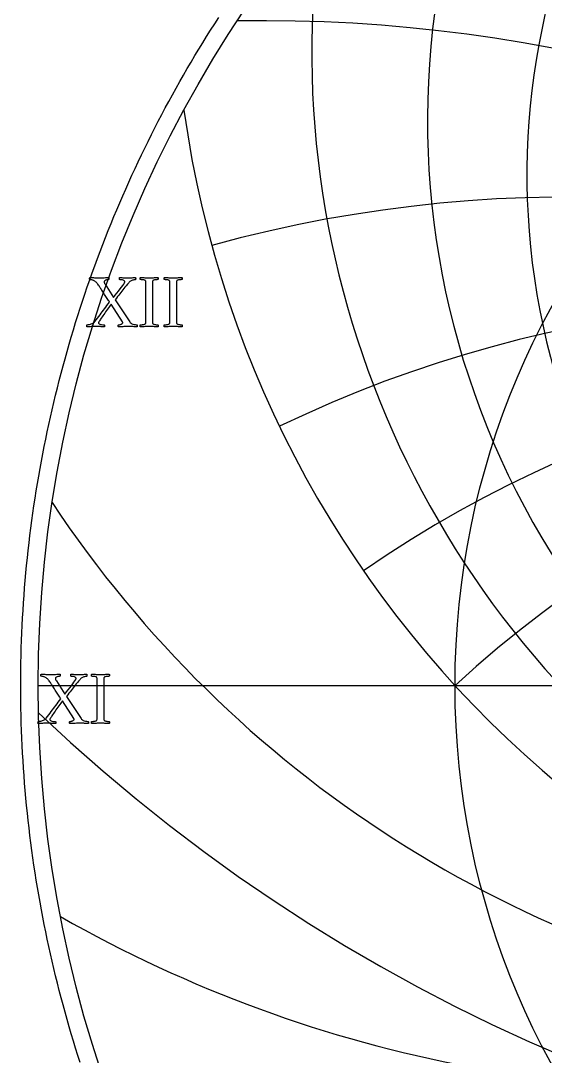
# Model space of a CAD drawing. Header units: millimetres. Extents: x -69 to 69, y -69 to 71.
# Drawn here: x -69.4 to -39.7, y -21 to 37.7 of the extents above; entities that cross this region are included whole.
import ezdxf

# ---------------------------------------------------------------- set-up
doc = ezdxf.new("R2010")
doc.units = ezdxf.units.MM
for name, color, linetype in [('CUT_OUTER', 1, 'Continuous'), ('ENGRAVE', 7, 'Continuous'), ('ENGRAVE_FINE', 8, 'Continuous'), ('TEXT', 5, 'Continuous')]:
    doc.layers.add(name, color=color, linetype=linetype)

msp = doc.modelspace()

# ---------------------------------------------------------------- linework, layer by layer
at = {"layer": 'CUT_OUTER'}
msp.add_lwpolyline([(-66.0201, -21.3617), (-66.1499, -20.9562), (-66.2772, -20.5499), (-66.4021, -20.1429), (-66.5244, -19.735), (-66.6443, -19.3265), (-66.7616, -18.9172), (-66.8764, -18.5072), (-66.9887, -18.0965), (-67.0985, -17.6851), (-67.2057, -17.2731), (-67.3105, -16.8604), (-67.4127, -16.4471), (-67.5123, -16.0331), (-67.6094, -15.6186), (-67.704, -15.2034), (-67.796, -14.7877), (-67.8854, -14.3715), (-67.9723, -13.9547), (-68.0567, -13.5373), (-68.1385, -13.1195), (-68.2177, -12.7011), (-68.2943, -12.2823), (-68.3684, -11.863), (-68.4399, -11.4433), (-68.5088, -11.0232), (-68.5752, -10.6026), (-68.639, -10.1816), (-68.7001, -9.7603), (-68.7587, -9.3386), (-68.8147, -8.9165), (-68.8682, -8.4941), (-68.919, -8.0713), (-68.9672, -7.6483), (-69.0128, -7.225), (-69.0559, -6.8014), (-69.0963, -6.3776), (-69.1341, -5.9535), (-69.1694, -5.5292), (-69.202, -5.1046), (-69.232, -4.6799), (-69.2594, -4.255), (-69.2842, -3.83), (-69.3064, -3.4048), (-69.326, -2.9795), (-69.343, -2.5541), (-69.3573, -2.1285), (-69.3691, -1.7029), (-69.3782, -1.2772), (-69.3848, -0.8515), (-69.3887, -0.4258), (-69.39, 0), (-69.3887, 0.4258), (-69.3848, 0.8515), (-69.3782, 1.2772), (-69.3691, 1.7029), (-69.3573, 2.1285), (-69.343, 2.5541), (-69.326, 2.9795), (-69.3064, 3.4048), (-69.2842, 3.83), (-69.2594, 4.255), (-69.232, 4.6799), (-69.202, 5.1046), (-69.1694, 5.5292), (-69.1341, 5.9535), (-69.0963, 6.3776), (-69.0559, 6.8014), (-69.0128, 7.225), (-68.9672, 7.6483), (-68.919, 8.0713), (-68.8682, 8.4941), (-68.8147, 8.9165), (-68.7587, 9.3386), (-68.7001, 9.7603), (-68.639, 10.1816), (-68.5752, 10.6026), (-68.5088, 11.0232), (-68.4399, 11.4433), (-68.3684, 11.863), (-68.2943, 12.2823), (-68.2177, 12.7011), (-68.1385, 13.1195), (-68.0567, 13.5373), (-67.9723, 13.9547), (-67.8854, 14.3715), (-67.796, 14.7877), (-67.704, 15.2034), (-67.6094, 15.6186), (-67.5123, 16.0331), (-67.4127, 16.4471), (-67.3105, 16.8604), (-67.2057, 17.2731), (-67.0985, 17.6851), (-66.9887, 18.0965), (-66.8764, 18.5072), (-66.7616, 18.9172), (-66.6443, 19.3265), (-66.5244, 19.735), (-66.4021, 20.1429), (-66.2772, 20.5499), (-66.1499, 20.9562), (-66.0201, 21.3617), (-65.8878, 21.7664), (-65.753, 22.1702), (-65.6157, 22.5733), (-65.476, 22.9755), (-65.3337, 23.3768), (-65.1891, 23.7772), (-65.042, 24.1768), (-64.8924, 24.5754), (-64.7404, 24.9731), (-64.5859, 25.3699), (-64.429, 25.7657), (-64.2697, 26.1605), (-64.108, 26.5544), (-63.9439, 26.9473), (-63.7773, 27.3391), (-63.6084, 27.7299), (-63.437, 28.1197), (-63.2633, 28.5084), (-63.0872, 28.896), (-62.9087, 29.2826), (-62.7278, 29.668), (-62.5446, 30.0524), (-62.359, 30.4356), (-62.1711, 30.8176), (-61.9808, 31.1985), (-61.7882, 31.5783), (-61.5933, 31.9568), (-61.3961, 32.3341), (-61.1965, 32.7102), (-60.9947, 33.0851), (-60.7905, 33.4587), (-60.5841, 33.8311), (-60.3753, 34.2022), (-60.1643, 34.572), (-59.9511, 34.9405), (-59.7356, 35.3077), (-59.5178, 35.6736), (-59.2978, 36.0381), (-59.0755, 36.4013), (-58.8511, 36.7631), (-58.6244, 37.1235), (-58.3955, 37.4825), (-58.1644, 37.8401)], dxfattribs=at)
at = {"layer": 'ENGRAVE'}
msp.add_lwpolyline([(-68.4, 0), (68.4, 0)], dxfattribs=at)
for radius in [68.4, 44.7739]:
    msp.add_circle((0, 0), radius, dxfattribs=at)
for centre, radius, start, end in [((0, 28.9104), 40.6984, 111.704296, 68.295704), ((0, 32.0029), 46.3352, 149.450524, 30.549476), ((0, 35.9333), 52.8966, 171.081934, 8.918066), ((0, 41.0277), 60.7287, 187.99044, 352.00956), ((0, -48.8622), 66.2738, 47.5, 132.5), ((0, -48.8622), 66.2738, 47.5, 132.5), ((-12.5813, 46.9539), 66.0883, 213.62541, 261.043304), ((-30.0679, 52.0792), 74.9735, 240.368967, 278.303282)]:
    msp.add_arc(centre, radius, start, end, dxfattribs=at)
at = {"layer": 'ENGRAVE_FINE'}
for centre, radius, start, end in [((-78.982, -48.8622), 103.1037, 18.197395, 72.175489), ((-78.982, -48.8622), 103.1037, 18.197395, 72.175489), ((-55.6103, -48.8622), 86.5143, 23.190077, 90.995041), ((-55.6103, -48.8622), 86.5143, 23.190077, 90.995041), ((-38.2632, -48.8622), 76.5264, 28.50781, 105.376456), ((-38.2632, -48.8622), 76.5264, 28.50781, 105.376456), ((-24.1217, -48.8622), 70.5271, 34.247994, 115.709478), ((-24.1217, -48.8622), 70.5271, 34.247994, 115.709478), ((-11.6859, -48.8622), 67.2962, 40.52957, 124.656393), ((-11.6859, -48.8622), 67.2962, 40.52957, 124.656393), ((0, 70.6318), 99.4314, 226.548961, 313.451039)]:
    msp.add_arc(centre, radius, start, end, dxfattribs=at)
at = {"layer": 'TEXT'}
for points in [[(-64.9375, 23.0911), (-64.8615, 23.0915), (-64.7886, 23.0927), (-64.7191, 23.0948), (-64.6527, 23.0976), (-64.5883, 23.1007), (-64.5244, 23.1035), (-64.461, 23.1061), (-64.3981, 23.1084), (-64.3944, 23.0976), (-64.3917, 23.0825), (-64.3901, 23.0631), (-64.3895, 23.0393), (-64.3906, 23.0167), (-64.3938, 23.0005), (-64.3992, 22.9908), (-64.4068, 22.9876), (-64.4238, 22.9869), (-64.4445, 22.9849), (-64.4691, 22.9815), (-64.4974, 22.9768), (-64.5271, 22.9703), (-64.5556, 22.9617), (-64.5831, 22.9509), (-64.6096, 22.9379), (-64.6322, 22.9222), (-64.6484, 22.9029), (-64.6581, 22.8801), (-64.6614, 22.8538), (-64.6581, 22.8282), (-64.6484, 22.7988), (-64.6322, 22.7656), (-64.6096, 22.7287), (-64.122, 21.9779), (-64.0282, 22.1033), (-63.9365, 22.2249), (-63.8469, 22.3428), (-63.7596, 22.4568), (-63.6792, 22.5628), (-63.6107, 22.6564), (-63.5541, 22.7376), (-63.5093, 22.8063), (-63.5035, 22.8171), (-63.499, 22.8279), (-63.4959, 22.8387), (-63.4942, 22.8495), (-63.4932, 22.8592), (-63.4926, 22.8667), (-63.4922, 22.8721), (-63.492, 22.8754), (-63.4953, 22.891), (-63.505, 22.9077), (-63.5212, 22.9255), (-63.5438, 22.9444), (-63.5775, 22.9614), (-63.6269, 22.9735), (-63.6919, 22.9808), (-63.7725, 22.9832), (-63.7783, 22.9882), (-63.7827, 22.9989), (-63.7858, 23.0152), (-63.7876, 23.0372), (-63.788, 23.0602), (-63.7871, 23.0798), (-63.7848, 23.0958), (-63.7811, 23.1084), (-63.7203, 23.1042), (-63.663, 23.1003), (-63.6092, 23.0966), (-63.5589, 23.0933), (-63.5092, 23.0904), (-63.457, 23.0884), (-63.4024, 23.0872), (-63.3453, 23.0868), (-63.2666, 23.0873), (-63.1943, 23.089), (-63.1285, 23.0917), (-63.0692, 23.0954), (-63.0155, 23.0995), (-62.9667, 23.103), (-62.9227, 23.106), (-62.8836, 23.1084), (-62.8797, 23.0981), (-62.8766, 23.0846), (-62.8743, 23.0679), (-62.8729, 23.048), (-62.8733, 23.0277), (-62.8766, 23.0102), (-62.883, 22.9954), (-62.8923, 22.9832), (-62.904, 22.9826), (-62.9219, 22.9806), (-62.9461, 22.9772), (-62.9764, 22.9725), (-63.0107, 22.9654), (-63.0465, 22.9552), (-63.084, 22.9417), (-63.1231, 22.925), (-63.1621, 22.9044), (-63.1992, 22.8792), (-63.2344, 22.8494), (-63.2677, 22.815), (-63.3449, 22.7211), (-63.4171, 22.6337), (-63.4841, 22.5528), (-63.546, 22.4784), (-63.6049, 22.4069), (-63.663, 22.3349), (-63.7203, 22.2624), (-63.7768, 22.1893), (-63.8353, 22.1125), (-63.8987, 22.0286), (-63.9669, 21.9377), (-64.04, 21.8398), (-63.2116, 20.5971), (-63.1773, 20.5551), (-63.135, 20.5195), (-63.0845, 20.4903), (-63.026, 20.4677), (-62.9648, 20.4507), (-62.9063, 20.4386), (-62.8505, 20.4313), (-62.7973, 20.4289), (-62.7918, 20.4183), (-62.7882, 20.4041), (-62.7864, 20.386), (-62.7866, 20.3641), (-62.7878, 20.3428), (-62.7893, 20.3264), (-62.791, 20.3148), (-62.793, 20.308), (-62.8534, 20.3122), (-62.9095, 20.3161), (-62.9613, 20.3198), (-63.0088, 20.3231), (-63.0565, 20.326), (-63.1091, 20.328), (-63.1665, 20.3292), (-63.2288, 20.3296), (-63.3144, 20.3292), (-63.3944, 20.328), (-63.4687, 20.326), (-63.5373, 20.3231), (-63.606, 20.3198), (-63.6803, 20.3161), (-63.7602, 20.3122), (-63.8458, 20.308), (-63.8534, 20.3188), (-63.8588, 20.3339), (-63.862, 20.3534), (-63.8631, 20.3771), (-63.862, 20.3997), (-63.8588, 20.4159), (-63.8534, 20.4256), (-63.8458, 20.4289), (-63.8309, 20.4297), (-63.8119, 20.4321), (-63.7888, 20.4361), (-63.7617, 20.4418), (-63.733, 20.4492), (-63.7051, 20.4585), (-63.678, 20.4697), (-63.6517, 20.4828), (-63.629, 20.4975), (-63.6128, 20.5135), (-63.6031, 20.5309), (-63.5999, 20.5497), (-63.6003, 20.5544), (-63.6015, 20.5599), (-63.6035, 20.5663), (-63.6064, 20.5734), (-63.6097, 20.5806), (-63.6134, 20.5869), (-63.6173, 20.5924), (-63.6215, 20.5971), (-64.2644, 21.5896), (-64.3128, 21.5252), (-64.3631, 21.4574), (-64.4153, 21.3861), (-64.4693, 21.3112), (-64.524, 21.2351), (-64.5778, 21.1597), (-64.6307, 21.0851), (-64.6829, 21.0114), (-64.7328, 20.9402), (-64.7789, 20.8733), (-64.8213, 20.8107), (-64.8598, 20.7525), (-64.8935, 20.7007), (-64.9213, 20.6575), (-64.9432, 20.623), (-64.9591, 20.5971), (-64.9615, 20.5923), (-64.9645, 20.5864), (-64.968, 20.5793), (-64.972, 20.5713), (-64.9758, 20.5624), (-64.9785, 20.5529), (-64.9801, 20.5429), (-64.9807, 20.5324), (-64.9761, 20.5134), (-64.9623, 20.4952), (-64.9394, 20.4778), (-64.9073, 20.4612), (-64.8642, 20.4471), (-64.8081, 20.437), (-64.739, 20.4309), (-64.657, 20.4289), (-64.6512, 20.4183), (-64.6468, 20.4041), (-64.6437, 20.386), (-64.6419, 20.3641), (-64.6415, 20.3428), (-64.6425, 20.3264), (-64.6448, 20.3148), (-64.6484, 20.308), (-64.7069, 20.3122), (-64.766, 20.3161), (-64.8256, 20.3198), (-64.8857, 20.3231), (-64.9459, 20.326), (-65.0055, 20.328), (-65.0645, 20.3292), (-65.123, 20.3296), (-65.2021, 20.3292), (-65.2751, 20.328), (-65.3423, 20.326), (-65.4035, 20.3231), (-65.4623, 20.3198), (-65.5222, 20.3161), (-65.5831, 20.3122), (-65.6451, 20.308), (-65.6485, 20.3203), (-65.65, 20.3356), (-65.6496, 20.3538), (-65.6473, 20.3749), (-65.6442, 20.3953), (-65.6414, 20.4111), (-65.6388, 20.4223), (-65.6365, 20.4289), (-65.6234, 20.4298), (-65.6014, 20.4326), (-65.5706, 20.4374), (-65.5308, 20.444), (-65.4858, 20.4531), (-65.4391, 20.4655), (-65.3908, 20.4812), (-65.3409, 20.5001), (-65.2931, 20.5226), (-65.2509, 20.5491), (-65.2143, 20.5797), (-65.1834, 20.6144), (-65.1055, 20.7158), (-65.0314, 20.8129), (-64.961, 20.9057), (-64.8944, 20.9941), (-64.8298, 21.0805), (-64.7654, 21.1672), (-64.7014, 21.2542), (-64.6376, 21.3415), (-64.5725, 21.4306), (-64.5044, 21.5232), (-64.4333, 21.6194), (-64.3593, 21.719), (-64.3848, 21.7601), (-64.4138, 21.8058), (-64.4463, 21.8561), (-64.4823, 21.911), (-64.5203, 21.9689), (-64.5589, 22.028), (-64.598, 22.0886), (-64.6376, 22.1505), (-64.677, 22.212), (-64.7153, 22.2713), (-64.7525, 22.3285), (-64.7886, 22.3835), (-64.8226, 22.435), (-64.8534, 22.4816), (-64.8809, 22.5234), (-64.9051, 22.5604), (-64.925, 22.5906), (-64.9391, 22.6122), (-64.9476, 22.6251), (-64.9504, 22.6294), (-64.9846, 22.6826), (-65.0179, 22.7298), (-65.0504, 22.771), (-65.082, 22.8063), (-65.1148, 22.8379), (-65.1505, 22.8678), (-65.1892, 22.8961), (-65.2309, 22.9228), (-65.2599, 22.9389), (-65.2908, 22.9525), (-65.3235, 22.9637), (-65.3582, 22.9725), (-65.3918, 22.9791), (-65.4213, 22.9838), (-65.4468, 22.9866), (-65.4682, 22.9876), (-65.4758, 22.9908), (-65.4812, 23.0005), (-65.4844, 23.0167), (-65.4855, 23.0393), (-65.4844, 23.0631), (-65.4812, 23.0825), (-65.4758, 23.0976), (-65.4682, 23.1084), (-65.3934, 23.1061), (-65.3242, 23.1035), (-65.2607, 23.1007), (-65.2029, 23.0976), (-65.145, 23.0948), (-65.0815, 23.0927), (-65.0123, 23.0915), (-64.9375, 23.0911)], [(-62.107, 23.0911), (-62.0448, 23.0915), (-61.9835, 23.0927), (-61.9229, 23.0948), (-61.8632, 23.0976), (-61.8032, 23.1007), (-61.7418, 23.1035), (-61.6791, 23.1061), (-61.6151, 23.1084), (-61.6077, 23.0981), (-61.6027, 23.0846), (-61.6001, 23.0679), (-61.6, 23.048), (-61.6017, 23.028), (-61.6048, 23.0113), (-61.6093, 22.9978), (-61.6151, 22.9876), (-61.6307, 22.9872), (-61.6518, 22.9859), (-61.6782, 22.9839), (-61.71, 22.9811), (-61.744, 22.9774), (-61.7769, 22.973), (-61.8087, 22.9677), (-61.8394, 22.9617), (-61.8664, 22.9544), (-61.8869, 22.9455), (-61.9009, 22.935), (-61.9085, 22.9228), (-61.9143, 22.8996), (-61.9187, 22.8732), (-61.9218, 22.8436), (-61.9236, 22.8107), (-61.9245, 22.7753), (-61.9252, 22.7384), (-61.9256, 22.6998), (-61.9257, 22.6596), (-61.9257, 22.6532), (-61.9257, 22.6467), (-61.9257, 22.6402), (-61.9257, 22.6337), (-61.9257, 22.6273), (-61.9257, 22.6208), (-61.9257, 22.6143), (-61.9257, 22.6079), (-61.9257, 20.8086), (-61.9257, 20.8021), (-61.9257, 20.7956), (-61.9257, 20.7892), (-61.9257, 20.7827), (-61.9257, 20.7762), (-61.9257, 20.7697), (-61.9257, 20.7633), (-61.9257, 20.7568), (-61.9256, 20.7167), (-61.9252, 20.6786), (-61.9245, 20.6423), (-61.9236, 20.6079), (-61.9218, 20.576), (-61.9187, 20.547), (-61.9143, 20.521), (-61.9085, 20.4979), (-61.9009, 20.4874), (-61.8869, 20.4774), (-61.8664, 20.468), (-61.8394, 20.4591), (-61.8087, 20.4511), (-61.7769, 20.4445), (-61.744, 20.4392), (-61.71, 20.4353), (-61.6782, 20.4325), (-61.6518, 20.4305), (-61.6307, 20.4293), (-61.6151, 20.4289), (-61.6093, 20.4186), (-61.6048, 20.4051), (-61.6017, 20.3884), (-61.6, 20.3685), (-61.6001, 20.3485), (-61.6027, 20.3318), (-61.6077, 20.3183), (-61.6151, 20.308), (-61.6791, 20.3122), (-61.7418, 20.3161), (-61.8032, 20.3198), (-61.8632, 20.3231), (-61.9229, 20.326), (-61.9835, 20.328), (-62.0448, 20.3292), (-62.107, 20.3296), (-62.1676, 20.3292), (-62.2289, 20.328), (-62.2906, 20.326), (-62.3529, 20.3231), (-62.4157, 20.3198), (-62.4791, 20.3161), (-62.543, 20.3122), (-62.6075, 20.308), (-62.6149, 20.3183), (-62.6199, 20.3318), (-62.6225, 20.3485), (-62.6226, 20.3685), (-62.6208, 20.3884), (-62.6177, 20.4051), (-62.6133, 20.4186), (-62.6075, 20.4289), (-62.5918, 20.4293), (-62.5708, 20.4305), (-62.5444, 20.4325), (-62.5126, 20.4353), (-62.4784, 20.4392), (-62.4451, 20.4445), (-62.4126, 20.4511), (-62.381, 20.4591), (-62.3533, 20.468), (-62.333, 20.4774), (-62.3199, 20.4874), (-62.3141, 20.4979), (-62.3064, 20.5257), (-62.3006, 20.5572), (-62.2967, 20.5926), (-62.2947, 20.6317), (-62.2937, 20.6735), (-62.293, 20.7169), (-62.2926, 20.7619), (-62.2925, 20.8086), (-62.2925, 22.6079), (-62.2926, 22.6546), (-62.293, 22.7001), (-62.2937, 22.7442), (-62.2947, 22.7869), (-62.2967, 22.827), (-62.3006, 22.863), (-62.3064, 22.8949), (-62.3141, 22.9228), (-62.3199, 22.935), (-62.333, 22.9455), (-62.3533, 22.9544), (-62.381, 22.9617), (-62.4126, 22.9677), (-62.4451, 22.973), (-62.4784, 22.9774), (-62.5126, 22.9811), (-62.5444, 22.9839), (-62.5708, 22.9859), (-62.5918, 22.9872), (-62.6075, 22.9876), (-62.6133, 22.9978), (-62.6177, 23.0113), (-62.6208, 23.028), (-62.6226, 23.048), (-62.6225, 23.0679), (-62.6199, 23.0846), (-62.6149, 23.0981), (-62.6075, 23.1084), (-62.543, 23.1061), (-62.4791, 23.1035), (-62.4157, 23.1007), (-62.3529, 23.0976), (-62.2906, 23.0948), (-62.2289, 23.0927), (-62.1676, 23.0915), (-62.107, 23.0911)], [(-60.7435, 23.0911), (-60.6813, 23.0915), (-60.62, 23.0927), (-60.5594, 23.0948), (-60.4997, 23.0976), (-60.4397, 23.1007), (-60.3783, 23.1035), (-60.3156, 23.1061), (-60.2516, 23.1084), (-60.2442, 23.0981), (-60.2392, 23.0846), (-60.2366, 23.0679), (-60.2365, 23.048), (-60.2382, 23.028), (-60.2413, 23.0113), (-60.2458, 22.9978), (-60.2516, 22.9876), (-60.2672, 22.9872), (-60.2883, 22.9859), (-60.3147, 22.9839), (-60.3465, 22.9811), (-60.3805, 22.9774), (-60.4134, 22.973), (-60.4452, 22.9677), (-60.476, 22.9617), (-60.5029, 22.9544), (-60.5234, 22.9455), (-60.5374, 22.935), (-60.545, 22.9228), (-60.5508, 22.8996), (-60.5552, 22.8732), (-60.5583, 22.8436), (-60.5601, 22.8107), (-60.561, 22.7753), (-60.5617, 22.7384), (-60.5621, 22.6998), (-60.5623, 22.6596), (-60.5623, 22.6532), (-60.5623, 22.6467), (-60.5623, 22.6402), (-60.5623, 22.6337), (-60.5623, 22.6273), (-60.5623, 22.6208), (-60.5623, 22.6143), (-60.5623, 22.6079), (-60.5623, 20.8086), (-60.5623, 20.8021), (-60.5623, 20.7956), (-60.5623, 20.7892), (-60.5623, 20.7827), (-60.5623, 20.7762), (-60.5623, 20.7697), (-60.5623, 20.7633), (-60.5623, 20.7568), (-60.5621, 20.7167), (-60.5617, 20.6786), (-60.561, 20.6423), (-60.5601, 20.6079), (-60.5583, 20.576), (-60.5552, 20.547), (-60.5508, 20.521), (-60.545, 20.4979), (-60.5374, 20.4874), (-60.5234, 20.4774), (-60.5029, 20.468), (-60.476, 20.4591), (-60.4452, 20.4511), (-60.4134, 20.4445), (-60.3805, 20.4392), (-60.3465, 20.4353), (-60.3147, 20.4325), (-60.2883, 20.4305), (-60.2672, 20.4293), (-60.2516, 20.4289), (-60.2458, 20.4186), (-60.2413, 20.4051), (-60.2382, 20.3884), (-60.2365, 20.3685), (-60.2366, 20.3485), (-60.2392, 20.3318), (-60.2442, 20.3183), (-60.2516, 20.308), (-60.3156, 20.3122), (-60.3783, 20.3161), (-60.4397, 20.3198), (-60.4997, 20.3231), (-60.5594, 20.326), (-60.62, 20.328), (-60.6813, 20.3292), (-60.7435, 20.3296), (-60.8042, 20.3292), (-60.8654, 20.328), (-60.9271, 20.326), (-60.9894, 20.3231), (-61.0523, 20.3198), (-61.1156, 20.3161), (-61.1795, 20.3122), (-61.244, 20.308), (-61.2514, 20.3183), (-61.2564, 20.3318), (-61.259, 20.3485), (-61.2591, 20.3685), (-61.2573, 20.3884), (-61.2542, 20.4051), (-61.2498, 20.4186), (-61.244, 20.4289), (-61.2284, 20.4293), (-61.2073, 20.4305), (-61.1809, 20.4325), (-61.1491, 20.4353), (-61.115, 20.4392), (-61.0817, 20.4445), (-61.0492, 20.4511), (-61.0175, 20.4591), (-60.9898, 20.468), (-60.9695, 20.4774), (-60.9564, 20.4874), (-60.9506, 20.4979), (-60.9429, 20.5257), (-60.9371, 20.5572), (-60.9332, 20.5926), (-60.9312, 20.6317), (-60.9302, 20.6735), (-60.9296, 20.7169), (-60.9292, 20.7619), (-60.929, 20.8086), (-60.929, 22.6079), (-60.9292, 22.6546), (-60.9296, 22.7001), (-60.9302, 22.7442), (-60.9312, 22.7869), (-60.9332, 22.827), (-60.9371, 22.863), (-60.9429, 22.8949), (-60.9506, 22.9228), (-60.9564, 22.935), (-60.9695, 22.9455), (-60.9898, 22.9544), (-61.0175, 22.9617), (-61.0492, 22.9677), (-61.0817, 22.973), (-61.115, 22.9774), (-61.1491, 22.9811), (-61.1809, 22.9839), (-61.2073, 22.9859), (-61.2284, 22.9872), (-61.244, 22.9876), (-61.2498, 22.9978), (-61.2542, 23.0113), (-61.2573, 23.028), (-61.2591, 23.048), (-61.259, 23.0679), (-61.2564, 23.0846), (-61.2514, 23.0981), (-61.244, 23.1084), (-61.1795, 23.1061), (-61.1156, 23.1035), (-61.0523, 23.1007), (-60.9894, 23.0976), (-60.9271, 23.0948), (-60.8654, 23.0927), (-60.8042, 23.0915), (-60.7435, 23.0911)], [(-67.6974, 0.6232), (-67.6214, 0.6236), (-67.5486, 0.6248), (-67.479, 0.6268), (-67.4126, 0.6297), (-67.3482, 0.6328), (-67.2843, 0.6356), (-67.2209, 0.6382), (-67.1581, 0.6405), (-67.1543, 0.6297), (-67.1516, 0.6146), (-67.15, 0.5951), (-67.1494, 0.5714), (-67.1505, 0.5488), (-67.1538, 0.5326), (-67.1591, 0.5229), (-67.1667, 0.5196), (-67.1837, 0.519), (-67.2045, 0.5169), (-67.229, 0.5136), (-67.2573, 0.5088), (-67.287, 0.5024), (-67.3156, 0.4937), (-67.3431, 0.483), (-67.3695, 0.47), (-67.3921, 0.4542), (-67.4083, 0.435), (-67.418, 0.4122), (-67.4213, 0.3859), (-67.418, 0.3603), (-67.4083, 0.3309), (-67.3921, 0.2977), (-67.3695, 0.2607), (-66.8819, -0.49), (-66.7881, -0.3646), (-66.6964, -0.243), (-66.6068, -0.1252), (-66.5195, -0.0111), (-66.4391, 0.0949), (-66.3706, 0.1885), (-66.314, 0.2696), (-66.2692, 0.3384), (-66.2634, 0.3492), (-66.259, 0.36), (-66.2559, 0.3708), (-66.2541, 0.3816), (-66.2532, 0.3913), (-66.2525, 0.3988), (-66.2521, 0.4042), (-66.252, 0.4075), (-66.2552, 0.4231), (-66.2649, 0.4398), (-66.2811, 0.4576), (-66.3037, 0.4765), (-66.3374, 0.4935), (-66.3868, 0.5056), (-66.4518, 0.5129), (-66.5324, 0.5153), (-66.5382, 0.5203), (-66.5427, 0.531), (-66.5458, 0.5473), (-66.5475, 0.5693), (-66.5479, 0.5923), (-66.547, 0.6119), (-66.5447, 0.6279), (-66.541, 0.6405), (-66.4802, 0.6363), (-66.4229, 0.6324), (-66.3691, 0.6287), (-66.3188, 0.6253), (-66.2691, 0.6225), (-66.2169, 0.6205), (-66.1623, 0.6193), (-66.1052, 0.6189), (-66.0265, 0.6194), (-65.9542, 0.621), (-65.8884, 0.6237), (-65.8291, 0.6275), (-65.7754, 0.6316), (-65.7266, 0.6351), (-65.6827, 0.638), (-65.6436, 0.6405), (-65.6397, 0.6302), (-65.6365, 0.6167), (-65.6343, 0.6), (-65.6328, 0.58), (-65.6332, 0.5598), (-65.6365, 0.5423), (-65.6429, 0.5275), (-65.6522, 0.5153), (-65.6639, 0.5146), (-65.6819, 0.5126), (-65.706, 0.5093), (-65.7363, 0.5045), (-65.7706, 0.4975), (-65.8064, 0.4873), (-65.8439, 0.4738), (-65.883, 0.4571), (-65.922, 0.4364), (-65.9591, 0.4112), (-65.9943, 0.3814), (-66.0276, 0.347), (-66.1048, 0.2532), (-66.177, 0.1658), (-66.244, 0.0849), (-66.3059, 0.0105), (-66.3648, -0.061), (-66.4229, -0.133), (-66.4802, -0.2055), (-66.5367, -0.2786), (-66.5953, -0.3555), (-66.6586, -0.4393), (-66.7269, -0.5302), (-66.7999, -0.6281), (-65.9715, -1.8708), (-65.9372, -1.9129), (-65.8949, -1.9485), (-65.8445, -1.9776), (-65.786, -2.0002), (-65.7247, -2.0172), (-65.6662, -2.0294), (-65.6104, -2.0366), (-65.5573, -2.0391), (-65.5517, -2.0496), (-65.5481, -2.0639), (-65.5463, -2.0819), (-65.5465, -2.1038), (-65.5477, -2.1251), (-65.5492, -2.1415), (-65.5509, -2.1531), (-65.5529, -2.1599), (-65.6134, -2.1557), (-65.6695, -2.1518), (-65.7212, -2.1481), (-65.7687, -2.1448), (-65.8164, -2.1419), (-65.869, -2.1399), (-65.9265, -2.1387), (-65.9887, -2.1383), (-66.0744, -2.1387), (-66.1543, -2.1399), (-66.2286, -2.1419), (-66.2973, -2.1448), (-66.3659, -2.1481), (-66.4402, -2.1518), (-66.5201, -2.1557), (-66.6058, -2.1599), (-66.6133, -2.1491), (-66.6187, -2.134), (-66.622, -2.1146), (-66.623, -2.0908), (-66.622, -2.0682), (-66.6187, -2.052), (-66.6133, -2.0423), (-66.6058, -2.0391), (-66.5908, -2.0383), (-66.5718, -2.0358), (-66.5487, -2.0318), (-66.5216, -2.0261), (-66.4929, -2.0187), (-66.465, -2.0094), (-66.4379, -1.9982), (-66.4116, -1.9851), (-66.3889, -1.9704), (-66.3728, -1.9544), (-66.3631, -1.937), (-66.3598, -1.9182), (-66.3602, -1.9135), (-66.3614, -1.908), (-66.3635, -1.9017), (-66.3663, -1.8945), (-66.3697, -1.8874), (-66.3733, -1.881), (-66.3772, -1.8755), (-66.3814, -1.8708), (-67.0243, -0.8784), (-67.0727, -0.9427), (-67.123, -1.0105), (-67.1752, -1.0818), (-67.2293, -1.1567), (-67.2839, -1.2329), (-67.3377, -1.3082), (-67.3907, -1.3828), (-67.4428, -1.4566), (-67.4927, -1.5278), (-67.5389, -1.5946), (-67.5812, -1.6572), (-67.6198, -1.7155), (-67.6535, -1.7672), (-67.6812, -1.8104), (-67.7031, -1.8449), (-67.719, -1.8708), (-67.7214, -1.8756), (-67.7244, -1.8816), (-67.7279, -1.8886), (-67.7319, -1.8967), (-67.7357, -1.9056), (-67.7384, -1.915), (-67.74, -1.925), (-67.7406, -1.9355), (-67.736, -1.9545), (-67.7222, -1.9727), (-67.6993, -1.9901), (-67.6672, -2.0067), (-67.6241, -2.0209), (-67.568, -2.031), (-67.4989, -2.037), (-67.417, -2.0391), (-67.4112, -2.0496), (-67.4067, -2.0639), (-67.4036, -2.0819), (-67.4019, -2.1038), (-67.4015, -2.1251), (-67.4024, -2.1415), (-67.4047, -2.1531), (-67.4083, -2.1599), (-67.4669, -2.1557), (-67.5259, -2.1518), (-67.5855, -2.1481), (-67.6456, -2.1448), (-67.7058, -2.1419), (-67.7654, -2.1399), (-67.8244, -2.1387), (-67.883, -2.1383), (-67.962, -2.1387), (-68.0351, -2.1399), (-68.1022, -2.1419), (-68.1634, -2.1448), (-68.2222, -2.1481), (-68.2821, -2.1518), (-68.343, -2.1557), (-68.4051, -2.1599), (-68.4084, -2.1476), (-68.4099, -2.1324), (-68.4095, -2.1142), (-68.4072, -2.093), (-68.4041, -2.0726), (-68.4013, -2.0569), (-68.3987, -2.0457), (-68.3964, -2.0391), (-68.3833, -2.0381), (-68.3614, -2.0353), (-68.3305, -2.0306), (-68.2907, -2.024), (-68.2457, -2.0148), (-68.199, -2.0024), (-68.1508, -1.9867), (-68.1009, -1.9679), (-68.053, -1.9454), (-68.0108, -1.9188), (-67.9742, -1.8882), (-67.9434, -1.8535), (-67.8654, -1.7521), (-67.7913, -1.655), (-67.7209, -1.5623), (-67.6543, -1.4738), (-67.5897, -1.3874), (-67.5254, -1.3007), (-67.4613, -1.2137), (-67.3975, -1.1265), (-67.3324, -1.0373), (-67.2643, -0.9447), (-67.1933, -0.8486), (-67.1192, -0.7489), (-67.1447, -0.7078), (-67.1737, -0.6621), (-67.2062, -0.6118), (-67.2422, -0.5569), (-67.2802, -0.4991), (-67.3188, -0.4399), (-67.3579, -0.3793), (-67.3975, -0.3174), (-67.4369, -0.256), (-67.4752, -0.1966), (-67.5124, -0.1395), (-67.5486, -0.0844), (-67.5825, -0.0329), (-67.6133, 0.0137), (-67.6408, 0.0555), (-67.6651, 0.0925), (-67.6849, 0.1227), (-67.699, 0.1442), (-67.7075, 0.1572), (-67.7104, 0.1615), (-67.7445, 0.2146), (-67.7778, 0.2618), (-67.8103, 0.3031), (-67.842, 0.3384), (-67.8747, 0.37), (-67.9105, 0.3999), (-67.9492, 0.4282), (-67.9908, 0.4549), (-68.0198, 0.471), (-68.0507, 0.4846), (-68.0835, 0.4958), (-68.1181, 0.5045), (-68.1517, 0.5111), (-68.1812, 0.5159), (-68.2067, 0.5187), (-68.2281, 0.5196), (-68.2357, 0.5229), (-68.2411, 0.5326), (-68.2443, 0.5488), (-68.2454, 0.5714), (-68.2443, 0.5951), (-68.2411, 0.6146), (-68.2357, 0.6297), (-68.2281, 0.6405), (-68.1533, 0.6382), (-68.0841, 0.6356), (-68.0206, 0.6328), (-67.9628, 0.6297), (-67.9049, 0.6268), (-67.8414, 0.6248), (-67.7723, 0.6236), (-67.6974, 0.6232)], [(-64.8669, 0.6232), (-64.8047, 0.6236), (-64.7434, 0.6248), (-64.6828, 0.6268), (-64.6231, 0.6297), (-64.5631, 0.6328), (-64.5017, 0.6356), (-64.439, 0.6382), (-64.375, 0.6405), (-64.3676, 0.6302), (-64.3626, 0.6167), (-64.36, 0.6), (-64.3599, 0.58), (-64.3616, 0.5601), (-64.3648, 0.5434), (-64.3692, 0.5299), (-64.375, 0.5196), (-64.3906, 0.5192), (-64.4117, 0.518), (-64.4381, 0.516), (-64.4699, 0.5132), (-64.5039, 0.5095), (-64.5368, 0.5051), (-64.5686, 0.4998), (-64.5994, 0.4937), (-64.6263, 0.4865), (-64.6468, 0.4776), (-64.6609, 0.467), (-64.6684, 0.4549), (-64.6742, 0.4317), (-64.6787, 0.4053), (-64.6818, 0.3756), (-64.6835, 0.3427), (-64.6845, 0.3074), (-64.6851, 0.2705), (-64.6855, 0.2319), (-64.6857, 0.1917), (-64.6857, 0.1852), (-64.6857, 0.1788), (-64.6857, 0.1723), (-64.6857, 0.1658), (-64.6857, 0.1593), (-64.6857, 0.1529), (-64.6857, 0.1464), (-64.6857, 0.1399), (-64.6857, -1.6594), (-64.6857, -1.6658), (-64.6857, -1.6723), (-64.6857, -1.6788), (-64.6857, -1.6852), (-64.6857, -1.6917), (-64.6857, -1.6982), (-64.6857, -1.7047), (-64.6857, -1.7111), (-64.6855, -1.7512), (-64.6851, -1.7893), (-64.6845, -1.8256), (-64.6835, -1.86), (-64.6818, -1.892), (-64.6787, -1.9209), (-64.6742, -1.947), (-64.6684, -1.97), (-64.6609, -1.9805), (-64.6468, -1.9905), (-64.6263, -2), (-64.5994, -2.0089), (-64.5686, -2.0168), (-64.5368, -2.0234), (-64.5039, -2.0287), (-64.4699, -2.0326), (-64.4381, -2.0354), (-64.4117, -2.0374), (-64.3906, -2.0387), (-64.375, -2.0391), (-64.3692, -2.0493), (-64.3648, -2.0628), (-64.3616, -2.0795), (-64.3599, -2.0995), (-64.36, -2.1194), (-64.3626, -2.1361), (-64.3676, -2.1496), (-64.375, -2.1599), (-64.439, -2.1557), (-64.5017, -2.1518), (-64.5631, -2.1481), (-64.6231, -2.1448), (-64.6828, -2.1419), (-64.7434, -2.1399), (-64.8047, -2.1387), (-64.8669, -2.1383), (-64.9276, -2.1387), (-64.9888, -2.1399), (-65.0505, -2.1419), (-65.1128, -2.1448), (-65.1757, -2.1481), (-65.239, -2.1518), (-65.303, -2.1557), (-65.3674, -2.1599), (-65.3748, -2.1496), (-65.3798, -2.1361), (-65.3824, -2.1194), (-65.3825, -2.0995), (-65.3808, -2.0795), (-65.3777, -2.0628), (-65.3732, -2.0493), (-65.3674, -2.0391), (-65.3518, -2.0387), (-65.3307, -2.0374), (-65.3043, -2.0354), (-65.2725, -2.0326), (-65.2384, -2.0287), (-65.2051, -2.0234), (-65.1726, -2.0168), (-65.1409, -2.0089), (-65.1132, -2), (-65.0929, -1.9905), (-65.0798, -1.9805), (-65.074, -1.97), (-65.0663, -1.9422), (-65.0605, -1.9107), (-65.0566, -1.8754), (-65.0546, -1.8363), (-65.0536, -1.7945), (-65.053, -1.751), (-65.0526, -1.706), (-65.0524, -1.6594), (-65.0524, 0.1399), (-65.0526, 0.1867), (-65.053, 0.2322), (-65.0536, 0.2763), (-65.0546, 0.319), (-65.0566, 0.359), (-65.0605, 0.395), (-65.0663, 0.427), (-65.074, 0.4549), (-65.0798, 0.467), (-65.0929, 0.4776), (-65.1132, 0.4865), (-65.1409, 0.4937), (-65.1726, 0.4998), (-65.2051, 0.5051), (-65.2384, 0.5095), (-65.2725, 0.5132), (-65.3043, 0.516), (-65.3307, 0.518), (-65.3518, 0.5192), (-65.3674, 0.5196), (-65.3732, 0.5299), (-65.3777, 0.5434), (-65.3808, 0.5601), (-65.3825, 0.58), (-65.3824, 0.6), (-65.3798, 0.6167), (-65.3748, 0.6302), (-65.3674, 0.6405), (-65.303, 0.6382), (-65.239, 0.6356), (-65.1757, 0.6328), (-65.1128, 0.6297), (-65.0505, 0.6268), (-64.9888, 0.6248), (-64.9276, 0.6236), (-64.8669, 0.6232)]]:
    msp.add_lwpolyline(points, close=True, dxfattribs=at)

doc.saveas('drawing.dxf')
